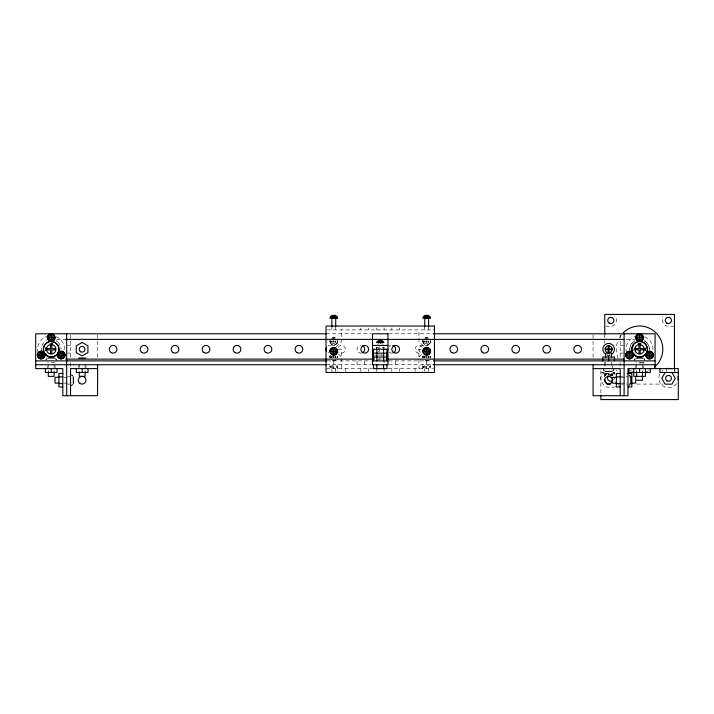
<?xml version="1.0" encoding="UTF-8"?>
<svg xmlns="http://www.w3.org/2000/svg" width="714" height="714" viewBox="0 0 714 714"><rect width="100%" height="100%" fill="white"/><g stroke="black" fill="none" stroke-linecap="round" stroke-linejoin="round"><path stroke-width="0.54" stroke-dasharray="3.57 2.68" d="M330.145 356.027L330.02 357A3.757 3.757 0 0 0 330.145 357.973M331.787 340.98L331.715 341.515A2.053 2.053 0 0 0 333.242 343.505L334.304 343.505A2.053 2.053 0 0 0 335.758 342.051L335.83 341.515A2.053 2.053 0 0 0 335.758 340.98M330.546 356.134L330.43 357A3.347 3.347 0 0 0 330.546 357.866M337.436 342.167L337.401 342.488A3.757 3.757 0 0 1 330.02 341.515L330.109 340.864M336.999 357.866L337.115 357A3.347 3.347 0 0 0 336.999 356.134M337.517 358L337.642 357L337.517 358A3.873 3.873 0 0 0 337.517 356M422.938 356L422.804 357L422.938 356A3.873 3.873 0 0 0 422.938 358M423.054 356.027L422.929 357A3.757 3.757 0 0 0 423.054 357.973M424.696 340.98L424.625 341.515A2.053 2.053 0 0 0 426.151 343.505L427.213 343.505A2.053 2.053 0 0 0 428.668 342.051L428.739 341.515A2.053 2.053 0 0 0 428.668 340.98M423.447 356.134L423.34 357A3.347 3.347 0 0 0 423.447 357.866M429.908 357.866L430.024 357A3.347 3.347 0 0 0 429.908 356.134M430.417 358L430.551 357L430.417 358A3.873 3.873 0 0 0 430.033 355.063M337.642 368.611L337.115 366.675L335.83 365.711L331.715 365.711L330.43 366.675L329.904 368.611L329.904 364.738M422.804 368.611L423.34 366.675L424.625 365.711L428.739 365.711L430.024 366.675L430.551 368.611L430.551 364.738M45.241 347.486C45.669 354.876 43.741 347.62 46.517 349.057M645.483 350.645L645.679 349.173M330.002 340.846L329.904 341.515L330.038 340.516A3.873 3.873 0 0 0 333.777 345.389A3.873 3.873 0 0 0 337.517 340.516M330.511 340.935L330.43 341.515A3.347 3.347 0 0 0 332.911 344.746L334.643 344.746A3.347 3.347 0 0 0 336.999 342.381L337.115 341.515A3.347 3.347 0 0 0 336.999 340.649M331.992 358.026A2.053 2.053 0 0 1 331.715 357L331.787 356.464A2.053 2.053 0 0 1 331.992 355.974M335.553 355.974A2.053 2.053 0 0 1 335.83 357L335.758 357.536A2.053 2.053 0 0 1 335.553 358.026M422.902 340.846L422.804 341.515L422.938 340.516A3.873 3.873 0 0 0 426.677 345.389A3.873 3.873 0 0 0 430.417 340.516M423.018 340.864L422.929 341.515A3.757 3.757 0 0 0 430.31 342.488L430.435 341.515A3.757 3.757 0 0 0 430.31 340.542M423.42 340.935L423.34 341.515A3.347 3.347 0 0 0 425.812 344.746L427.543 344.746A3.347 3.347 0 0 0 429.908 342.381L430.024 341.515A3.347 3.347 0 0 0 429.908 340.649M424.901 358.026A2.053 2.053 0 0 1 424.625 357L424.696 356.464A2.053 2.053 0 0 1 424.901 355.974M428.462 355.974A2.053 2.053 0 0 1 428.739 357L428.668 357.536A2.053 2.053 0 0 1 428.462 358.026M637.977 343.523L641.11 343.175M52.354 344.576L52.711 343.175L51.131 342.97L52.711 343.175M614.424 372.485L612.112 375.296L609.069 375.296L609.069 373.36M604.678 376.653L606.605 373.315M336.098 346.933L341.515 341.515L341.515 329.904M418.939 357L422.036 353.903M610.336 355.036L608.667 356L606.998 355.036M332.911 338.284L334.643 338.284M425.812 338.284L427.543 338.284M637.959 343.175L639.539 342.97M605.758 326.262L610.791 326.262A5.81 5.81 0 0 0 616.593 320.461L616.593 316.427M674.427 326.262L668.393 326.262A5.81 5.81 0 0 1 662.583 320.461L662.583 316.427M327.137 329.904L434.424 329.904M326.03 333.777L371.03 333.777M388.871 333.777L434.424 333.777M56.692 339.391L65.608 339.391M626.151 339.391L635.067 339.391M331.715 341.515L335.83 341.515M424.625 341.515L428.739 341.515M67.571 345.389L70.472 345.389M620.163 345.389L623.072 345.389M338.195 349.262L341.515 349.262L341.515 368.611M421.153 349.262L418.939 349.262L418.939 368.611M67.571 353.127L70.472 353.127M620.163 353.127L623.072 353.127M374.743 355.099L385.712 355.099M331.715 357L335.83 357M424.625 357L428.739 357M378.679 358.972L381.776 358.972M376.519 359.124L385.435 359.124M327.164 360.873L371.03 360.873M388.871 360.873L432.345 360.873M326.03 364.738L371.03 364.738M388.871 364.738L434.424 364.738M330.43 366.675L337.115 366.675M423.34 366.675L430.024 366.675M330.02 367.648L337.526 367.648M422.929 367.648L430.435 367.648M326.03 368.611L372.485 368.611M387.97 368.611L433.318 368.611M620.787 368.611L626.794 368.611M600.876 372.485L604.517 372.485M612.728 372.485L614.941 372.485M605.133 373.36L612.112 373.36L612.112 375.296M67.571 376.358L70.543 376.358M620.163 376.358L623.135 376.358M626.044 376.358L627.972 376.358M63.903 377.322L67.223 377.322M621.341 377.322L626.874 377.322M63.903 383.132L67.223 383.132M621.341 383.132L626.874 383.132M67.571 384.096L70.543 384.096M620.163 384.096L627.972 384.096M636.826 384.096L663.368 384.096M645.126 348.843L645.59 348.851M644.198 349.057L645.67 349.253M639.458 343.327L640.94 343.514M610.461 374.832L611.362 374.957A3.49 3.49 0 0 1 612.933 375.859A3.097 3.097 0 0 0 610.791 374.966M633.675 349.146L633.648 350.654M644.028 362.703L643.082 361.927L643.082 363.863M618.199 384.667L619.145 385.453M423.581 346.165L418.939 341.515L418.939 329.904M338.418 353.903L341.515 357M613.835 372.485L614.799 374.154M602.812 372.485L605.133 375.296L608.167 375.296L608.167 373.36M674.427 368.611L674.427 371.521M666.689 368.611L666.689 371.521M643.457 365.711L643.457 368.611M642.493 364.194L642.493 372.485M640.039 361.927L640.039 363.863M636.683 364.194L636.683 371.378M635.719 365.711L635.719 371.521M620.163 334.884L620.163 358.107M620.163 362.533L620.163 368.058M612.496 365.711L612.496 368.611M612.05 373.36L612.05 375.296M611.523 361.98L611.523 368.058M610.916 374.895L610.916 377.876M605.713 361.98L605.713 368.058M605.186 373.36L605.186 375.296M604.749 334.331L604.749 343.175M604.749 362.4L604.749 368.611M604.749 373.038L604.749 376.564M600.876 370.548L600.876 394.164M593.066 334.884L593.066 358.107M428.614 326.03L428.614 329.904M428.614 368.611L428.614 371.521M426.677 337.642L426.677 338.159M426.677 339.453L426.677 345.389M426.677 355.965L426.677 358.035M426.677 360.757L426.677 368.611M424.741 326.03L424.741 329.904M424.741 368.611L424.741 371.521M422.804 364.738L422.804 371.521M415.066 368.611L415.066 371.521M399.581 327.967L399.581 329.904M399.581 368.611L399.581 371.521M395.708 360.873L395.708 364.738M391.843 327.967L391.843 329.904M391.843 368.611L391.843 371.521M384.096 327.967L384.096 329.904M384.096 347.361L384.096 349.289M384.096 360.909L384.096 362.837M384.096 368.611L384.096 371.521M379.777 346.817L379.777 348.807M379.777 349.708L379.777 351.699M378.295 347.361L378.295 349.289M376.358 327.967L376.358 329.904M376.358 347.361L376.358 349.289M376.358 368.611L376.358 371.521M368.611 327.967L368.611 329.904M368.611 368.611L368.611 371.521M364.738 360.873L364.738 364.738M360.873 327.967L360.873 329.904M360.873 368.611L360.873 371.521M357 360.873L357 364.738M345.389 368.611L345.389 371.521M337.642 364.738L337.642 371.521M335.705 326.03L335.705 329.904M335.705 368.611L335.705 372.485M333.777 337.642L333.777 338.159M333.777 339.453L333.777 345.389M333.777 355.965L333.777 358.035M333.777 360.757L333.777 368.611M331.84 326.03L331.84 329.904M331.84 368.611L331.84 372.485M97.568 334.884L97.568 358.107M86.028 365.711L86.028 368.611M85.091 364.194L85.091 367.505M85.091 370.548L85.091 372.485M79.281 364.194L79.281 367.505M78.281 365.711L78.281 367.648M70.472 334.884L70.472 358.107M70.472 362.533L70.472 368.058M55.058 365.711L55.058 368.611M54.121 364.194L54.121 367.505M54.121 370.548L54.121 372.485M48.311 364.194L48.311 367.505M48.311 370.548L48.311 372.485M47.311 365.711L47.311 368.611M610.167 354.867A5.81 5.81 0 0 1 607.159 354.867M614.335 378.09A3.873 3.873 0 0 1 614.201 379.098M608.524 374.743A3.873 3.873 0 0 1 613.817 376.153M376.483 348.289A3.873 3.873 0 0 1 376.876 347.361M383.579 347.361A3.873 3.873 0 0 1 383.962 348.289M378.777 351.77A2.901 2.901 0 0 1 378.17 351.315M377.715 347.807A2.901 2.901 0 0 1 378.17 347.209M382.276 347.209A2.901 2.901 0 0 1 382.74 347.807M381.731 354.867A5.81 5.81 0 0 1 378.723 354.867M377.322 344.228A5.81 5.81 0 0 1 378.723 343.648M381.731 343.648A5.81 5.81 0 0 1 383.132 344.228M376.858 348.352A3.49 3.49 0 0 1 377.206 347.513M383.248 347.513A3.49 3.49 0 0 1 383.596 348.352M424.803 338.266A3.757 3.757 0 0 1 428.561 338.266M428.552 341.015A1.937 1.937 0 0 1 426.677 343.452A1.937 1.937 0 0 1 424.812 341.015M424.741 338.159A3.873 3.873 0 0 1 428.614 338.159M334.741 360.624A3.757 3.757 0 0 1 332.804 360.624M337.401 356.027A3.757 3.757 0 0 1 337.526 357M335.446 356.036A1.937 1.937 0 0 1 335.446 357.964M332.099 357.964A1.937 1.937 0 0 1 332.099 356.036M335.705 360.356A3.873 3.873 0 0 1 331.84 360.356M330.038 358A3.873 3.873 0 0 1 330.421 355.063M331.84 338.159A3.873 3.873 0 0 1 335.705 338.159M427.65 360.624A3.757 3.757 0 0 1 425.705 360.624M430.31 356.027A3.757 3.757 0 0 1 430.435 357M428.355 356.036A1.937 1.937 0 0 1 428.355 357.964M425 357.964A1.937 1.937 0 0 1 425 356.036M428.614 360.356A3.873 3.873 0 0 1 424.741 360.356M331.894 338.266A3.757 3.757 0 0 1 335.651 338.266M337.401 340.542A3.757 3.757 0 0 1 337.526 341.515M335.642 341.015A1.937 1.937 0 0 1 333.777 343.452A1.937 1.937 0 0 1 331.903 341.015M338.159 347.325A3.873 3.873 0 0 1 343.737 346.085A3.873 3.873 0 0 1 344.478 351.743A3.873 3.873 0 0 1 338.775 351.993M422.286 347.325A3.873 3.873 0 0 0 417.003 345.906A3.873 3.873 0 0 0 415.584 351.19A3.873 3.873 0 0 0 420.876 352.609A3.873 3.873 0 0 1 419.734 346.897A3.873 3.873 0 0 1 425.544 346.522M644.68 336.812A13.468 13.468 0 0 1 652.534 352.743M643.011 362.266A13.468 13.468 0 0 1 636.031 362.266M626.508 352.743A13.468 13.468 0 0 1 636.031 336.249M644.456 340.712A9.862 9.862 0 0 1 649.044 351.815M629.998 351.815A9.862 9.862 0 0 1 634.585 340.712M56.272 336.812A13.468 13.468 0 0 1 64.126 352.743M54.603 362.266A13.468 13.468 0 0 1 47.633 362.266M38.101 352.743A13.468 13.468 0 0 1 47.633 336.249M41.59 351.815A9.862 9.862 0 0 1 46.187 340.712M56.049 340.712A9.862 9.862 0 0 1 57.459 341.703M58.093 342.283A9.862 9.862 0 0 1 60.976 349.262M45.58 350.761A5.81 5.81 0 0 1 45.58 347.754M49.685 343.648A5.81 5.81 0 0 1 52.684 343.648M646.429 342.417A9.675 9.675 0 0 1 648.937 351.761M629.909 349.262A9.675 9.675 0 0 1 634.746 340.873M644.43 340.873A9.675 9.675 0 0 1 645.813 341.845M613.692 373.029A5.81 5.81 0 0 1 614.897 373.949M648.482 370.718A23.223 23.223 0 0 1 645.599 371.691M632.613 371.414A23.223 23.223 0 0 1 629.766 370.307M618.128 358.142A23.223 23.223 0 0 1 618.538 339.436M619.475 337.642A23.223 23.223 0 0 1 623.161 332.831M615.298 386.47A9.675 9.675 0 0 1 603.053 371.869M616.012 370.164A9.675 9.675 0 0 1 617.307 371.253M676.461 383.641A9.675 9.675 0 0 1 663.333 386.256A9.675 9.675 0 0 1 660.147 373.252M661.682 371.253A9.675 9.675 0 0 1 662.976 370.164M674.078 370.164A9.675 9.675 0 0 1 675.373 371.253M645.197 347.754A5.81 5.81 0 0 1 645.197 350.761M638.084 343.648A5.81 5.81 0 0 1 641.092 343.648M391.843 353.127A3.873 3.873 0 0 1 389.103 351.993M389.103 346.522A3.873 3.873 0 0 1 390.835 345.522M328.904 352.993A3.873 3.873 0 0 1 327.967 352.609M327.967 345.906A3.873 3.873 0 0 1 332.644 346.522M361.873 352.993A3.873 3.873 0 0 1 357.036 349.762A3.873 3.873 0 0 1 360.873 345.389M610.461 375.421A2.901 2.901 0 0 1 611.916 375.814M605.436 375.421A5.81 5.81 0 0 1 607.56 373.297M613.362 373.297A5.81 5.81 0 0 1 614.567 374.216M330.038 356L329.904 357L330.038 356M337.543 342.184L337.642 341.515L337.543 342.184M430.453 342.184L430.551 341.515L430.453 342.184"/><path stroke-width="1.07" d="M58.503 352.323A3.873 3.873 0 0 1 61.243 351.19L62.243 351.324A3.873 3.873 0 0 1 61.243 358.937L60.244 358.803A3.873 3.873 0 0 1 57.37 355.063L57.504 354.064M646.911 352.323A3.873 3.873 0 0 1 649.651 351.19L650.65 351.324A3.873 3.873 0 0 1 649.651 358.937L648.642 358.803A3.873 3.873 0 0 1 645.777 355.063L645.911 354.064M331.715 351.261L331.787 350.726A2.053 2.053 0 0 1 333.242 349.271L334.304 349.271A2.053 2.053 0 0 1 335.83 351.261L335.758 351.788A2.053 2.053 0 0 1 334.304 353.243L333.242 353.243A2.053 2.053 0 0 1 331.715 351.261L335.83 351.261M424.625 351.261L424.696 350.726A2.053 2.053 0 0 1 426.151 349.271L427.213 349.271A2.053 2.053 0 0 1 428.739 351.261L428.668 351.788A2.053 2.053 0 0 1 427.213 353.243L426.151 353.243A2.053 2.053 0 0 1 424.625 351.261L428.739 351.261M665.153 372.485L661.789 378.322L665.153 384.168L671.901 384.168L675.274 378.322L671.901 372.485M45.991 359.785L46.776 358.839M613.058 370.646L613.844 369.7M634.362 359.785L635.148 358.839M71.623 385.453L72.578 384.667M629.061 385.453L630.007 384.667M331.715 315.383L335.83 315.383M424.625 315.383L428.739 315.383M330.43 316.356L337.115 316.356M423.34 316.356L430.024 316.356M330.02 317.319L337.526 317.319M422.929 317.319L430.435 317.319M329.904 318.292L337.642 318.292M422.804 318.292L430.551 318.292M326.432 333.777L35.7 333.777L35.7 368.611L62.796 368.611L62.796 395.708L97.568 395.708L97.639 364.738M433.46 333.777L655.077 333.777L655.077 368.611M47.311 337.642L55.058 337.642M635.719 337.642L643.457 337.642M65.608 339.391L623.92 339.391M378.17 340.578L382.285 340.578M376.885 341.551L383.57 341.551M376.474 342.515L383.98 342.515M372.485 345.424L387.97 345.424M46.553 348.646L50.578 348.646L50.578 344.63M55.817 348.646L51.792 348.646L51.792 344.63M634.96 348.646L638.976 348.646L638.976 344.63M644.215 348.646L640.199 348.646L640.199 344.63M605.231 348.807L608.212 348.807L608.212 345.826M612.094 348.807L609.113 348.807L609.113 345.826M372.485 349.289L387.97 349.289M605.231 349.708L608.212 349.708L608.212 352.689M612.094 349.708L609.113 349.708L609.113 352.689M46.553 349.869L50.578 349.869L50.578 353.885M55.817 349.869L51.792 349.869L51.792 353.885M634.96 349.869L638.976 349.869L638.976 353.885M644.215 349.869L640.199 349.869L640.199 353.885M373.484 353.162L386.97 353.162M37.253 355.063L45 355.063L44.866 354.064M57.37 355.063L65.117 355.063M625.66 355.063L633.407 355.063L633.273 354.064M645.777 355.063L653.515 355.063M373.484 357.036L386.97 357.036M47.731 358.053L54.71 358.053M78.701 358.053L85.68 358.053M636.103 358.053L643.082 358.053M65.608 359.124L374.297 359.124M386.551 359.124L623.92 359.124M35.7 360.873L326.548 360.873M372.485 360.909L387.97 360.909M433.46 360.873L655.077 360.873M35.7 364.738L326.548 364.738M433.46 364.738L655.077 364.738M97.639 368.611L70.543 368.611L70.543 395.708M593.138 368.611L620.234 368.611L620.234 395.708M605.133 371.432L612.112 371.432M678.3 372.485L659.914 372.485L659.914 368.611M62.796 373.484L58.923 373.484L58.923 386.97L62.796 386.97M620.234 373.484L616.361 373.484L616.361 386.97L620.234 386.97M627.972 373.484L631.845 373.484L631.845 386.97L627.972 386.97M58.923 376.858L62.796 376.858M616.361 376.858L620.234 376.858M629.909 376.858L631.845 376.858M59.476 377.322L55.058 377.322L55.058 383.132L59.476 383.132M616.914 377.322L612.496 377.322L612.496 383.132L616.914 383.132M636.683 380.223L642.493 380.223L642.493 371.932M631.292 383.132L635.719 383.132L635.719 377.322M58.923 383.596L62.796 383.596M616.361 383.596L620.234 383.596M629.909 383.596L631.845 383.596M610.461 384.168L607.087 384.168L604.196 379.161M639.592 335.589L640.119 335.66A2.053 2.053 0 0 1 641.574 337.115L641.574 338.177A2.053 2.053 0 0 1 639.592 339.703L639.057 339.632A2.053 2.053 0 0 1 637.602 338.177L637.602 337.115A2.053 2.053 0 0 1 639.592 335.589L639.592 339.703M649.651 353.011L650.177 353.082A2.053 2.053 0 0 1 651.632 354.537L651.632 355.599A2.053 2.053 0 0 1 649.651 357.125L649.115 357.054A2.053 2.053 0 0 1 647.66 355.599L647.66 354.537A2.053 2.053 0 0 1 649.651 353.011L649.651 357.125M629.534 353.011L630.06 353.082A2.053 2.053 0 0 1 631.515 354.537L631.515 355.599A2.053 2.053 0 0 1 629.534 357.125L628.998 357.054A2.053 2.053 0 0 1 627.544 355.599L627.544 354.537A2.053 2.053 0 0 1 629.534 353.011L629.534 357.125M51.185 335.589L51.72 335.66A2.053 2.053 0 0 1 53.166 337.115L53.166 338.177A2.053 2.053 0 0 1 51.185 339.703L50.649 339.632A2.053 2.053 0 0 1 49.195 338.177L49.195 337.115A2.053 2.053 0 0 1 51.185 335.589L51.185 339.703M61.243 353.011L61.77 353.082A2.053 2.053 0 0 1 63.225 354.537L63.225 355.599A2.053 2.053 0 0 1 61.243 357.125L60.708 357.054A2.053 2.053 0 0 1 59.253 355.599L59.253 354.537A2.053 2.053 0 0 1 61.243 353.011L61.243 357.125M41.126 353.011L41.662 353.082A2.053 2.053 0 0 1 43.117 354.537L43.117 355.599A2.053 2.053 0 0 1 41.126 357.125L40.591 357.054A2.053 2.053 0 0 1 39.145 355.599L39.145 354.537A2.053 2.053 0 0 1 41.126 353.011L41.126 357.125M634.8 354.233L632.881 353.127A3.873 3.873 0 0 0 630.533 351.324L629.534 351.19A3.873 3.873 0 0 0 628.534 358.803L629.534 358.937A3.873 3.873 0 0 0 633.407 355.063M46.392 354.233L44.482 353.127A3.873 3.873 0 0 0 42.126 351.324L41.126 351.19A3.873 3.873 0 0 0 40.127 358.803L41.126 358.937A3.873 3.873 0 0 0 45 355.063M629.061 375.002L630.007 375.787M71.623 375.002L72.578 375.787M644.028 358.839L644.813 359.785M603.392 369.7L604.178 370.646M55.656 358.839L56.442 359.785M674.427 368.968L674.427 314.419L604.749 314.419L604.749 334.331M650.231 368.611L650.231 372.485L628.945 372.485L628.945 368.611M645.429 368.611L645.429 376.358L633.746 376.358L633.746 368.611M639.592 368.611L639.592 372.485M636.683 371.932L636.683 376.358M632.881 345.389L632.881 347.602M630.792 376.733L630.792 383.713M624.107 333.777L624.107 395.708M614.459 360.873L614.459 357L602.777 357L602.777 360.873M611.523 357.553L611.523 353.127L605.713 353.127L605.713 357.553M608.623 357L608.623 360.873M600.876 395.154L600.876 399.581L678.3 399.581L678.3 368.611L627.972 368.611L627.972 395.708L593.066 395.708L593.138 364.738M428.614 318.292L428.614 326.735M426.677 315.383L426.677 318.292M426.677 347.388L426.677 355.135M424.741 318.292L424.741 326.735M386.97 349.289L386.97 360.909M386.97 364.774L386.97 368.647L373.484 368.647L373.484 364.774M386.809 355.099L386.809 358.972M383.596 349.289L383.596 360.909M383.596 364.774L383.596 368.647M380.223 340.578L380.223 343.488M376.858 349.289L376.858 360.909M376.858 364.774L376.858 368.647M373.645 355.099L373.645 358.972M373.484 349.289L373.484 360.909M335.705 318.292L335.705 326.735M333.777 315.383L333.777 318.292M333.777 347.388L333.777 355.135M331.84 318.292L331.84 326.735M88.027 368.611L88.027 372.485L76.344 372.485L76.344 368.611M85.091 371.932L85.091 376.358L79.281 376.358L79.281 371.932M82.19 368.611L82.19 372.485M73.355 376.733L73.355 383.713M66.67 333.777L66.67 395.708M57.058 368.611L57.058 372.485L45.375 372.485L45.375 368.611M54.121 371.932L54.121 376.358L48.311 376.358L48.311 371.932M51.221 368.611L51.221 372.485M639.592 341.515A7.738 7.738 0 0 1 646.607 352.529A7.738 7.738 0 0 1 633.657 354.233A7.738 7.738 0 0 1 637.584 341.783M605.758 354.287A5.81 5.81 0 0 1 604.214 345.522A5.81 5.81 0 0 1 613.112 345.522A5.81 5.81 0 0 1 611.568 354.287M362.81 352.609A3.873 3.873 0 0 0 368.611 349.262A3.873 3.873 0 0 0 362.81 345.906A3.873 3.873 0 0 0 362.81 352.609A3.873 3.873 0 0 0 362.81 345.906M623.161 332.831A23.223 23.223 0 0 1 656.71 333.563A23.223 23.223 0 0 1 654.524 367.05M678.059 376.412A9.675 9.675 0 0 1 678.059 379.777M666.028 368.745A9.675 9.675 0 0 1 671.035 368.745M640.592 341.381A3.873 3.873 0 0 0 640.592 333.902L639.592 333.777A3.873 3.873 0 0 0 637.656 340.997M51.185 341.515A7.738 7.738 0 0 1 58.2 352.529A7.738 7.738 0 0 1 45.25 354.233A7.738 7.738 0 0 1 49.177 341.783M52.184 341.381A3.873 3.873 0 0 0 52.184 333.902L51.185 333.777A3.873 3.873 0 0 0 49.248 340.997M326.548 351.19A3.873 3.873 0 0 1 326.548 347.325M392.843 345.522A3.873 3.873 0 0 1 392.843 352.993M612.978 379.777A2.901 2.901 0 0 1 608.408 380.375A2.901 2.901 0 0 1 609.015 375.814M330.038 350.262L329.904 351.261A3.873 3.873 0 0 0 337.517 352.261L337.642 351.261A3.873 3.873 0 0 0 330.038 350.262M330.145 350.288L330.02 351.261A3.757 3.757 0 0 0 337.401 352.234L337.526 351.261A3.757 3.757 0 0 0 330.145 350.288M330.546 350.396L330.43 351.261A3.347 3.347 0 0 0 332.911 354.492L334.643 354.492A3.347 3.347 0 0 0 336.999 352.127L337.115 351.261A3.347 3.347 0 0 0 334.643 348.03L332.911 348.03A3.347 3.347 0 0 0 330.546 350.396M422.938 350.262L422.804 351.261A3.873 3.873 0 0 0 430.417 352.261L430.551 351.261A3.873 3.873 0 0 0 422.938 350.262M423.054 350.288L422.929 351.261A3.757 3.757 0 0 0 430.31 352.234L430.435 351.261A3.757 3.757 0 0 0 423.054 350.288M423.447 350.396L423.34 351.261A3.347 3.347 0 0 0 425.812 354.492L427.543 354.492A3.347 3.347 0 0 0 429.908 352.127L430.024 351.261A3.347 3.347 0 0 0 427.543 348.03L425.812 348.03A3.347 3.347 0 0 0 423.447 350.396M46.633 348.039L46.633 350.476A4.712 4.712 0 0 0 49.962 353.805L52.408 353.805A4.712 4.712 0 0 0 55.737 350.476L55.737 348.039A4.712 4.712 0 0 0 52.408 344.71L49.962 344.71A4.712 4.712 0 0 0 46.633 348.039M605.293 348.352L605.293 350.163A3.49 3.49 0 0 0 607.757 352.627L609.569 352.627A3.49 3.49 0 0 0 612.032 350.163L612.032 348.352A3.49 3.49 0 0 0 609.569 345.888L607.757 345.888A3.49 3.49 0 0 0 605.293 348.352M635.041 348.039L635.041 350.476A4.712 4.712 0 0 0 638.37 353.805L640.806 353.805A4.712 4.712 0 0 0 644.135 350.476L644.135 348.039A4.712 4.712 0 0 0 640.806 344.71L638.37 344.71A4.712 4.712 0 0 0 635.041 348.039M37.896 354.198L37.896 355.929A3.347 3.347 0 0 0 40.261 358.294L41.126 358.41A3.347 3.347 0 0 0 44.357 355.929L44.357 354.198A3.347 3.347 0 0 0 41.992 351.832L41.126 351.725A3.347 3.347 0 0 0 37.896 354.198M47.954 336.776L47.954 338.507A3.347 3.347 0 0 0 50.319 340.873L51.185 340.989A3.347 3.347 0 0 0 54.416 338.507L54.416 336.776A3.347 3.347 0 0 0 52.051 334.411L51.185 334.304A3.347 3.347 0 0 0 47.954 336.776M58.012 354.198L58.012 355.929A3.347 3.347 0 0 0 60.378 358.294L61.243 358.41A3.347 3.347 0 0 0 64.474 355.929L64.474 354.198A3.347 3.347 0 0 0 62.109 351.832L61.243 351.725A3.347 3.347 0 0 0 58.012 354.198M626.303 354.198L626.303 355.929A3.347 3.347 0 0 0 628.668 358.294L629.534 358.41A3.347 3.347 0 0 0 632.765 355.929L632.765 354.198A3.347 3.347 0 0 0 630.4 351.832L629.534 351.725A3.347 3.347 0 0 0 626.303 354.198M636.361 336.776L636.361 338.507A3.347 3.347 0 0 0 638.727 340.873L639.592 340.989A3.347 3.347 0 0 0 642.814 338.507L642.814 336.776A3.347 3.347 0 0 0 640.458 334.411L639.592 334.304A3.347 3.347 0 0 0 636.361 336.776M646.42 354.198L646.42 355.929A3.347 3.347 0 0 0 648.785 358.294L649.651 358.41A3.347 3.347 0 0 0 652.873 355.929L652.873 354.198A3.347 3.347 0 0 0 650.508 351.832L649.651 351.725A3.347 3.347 0 0 0 646.42 354.198M82.083 342.479L76.246 345.853L76.246 352.6L82.083 355.974L87.929 352.6L87.929 345.853L82.083 342.479M434.424 326.03L326.03 326.03L326.03 372.485L434.424 372.485L434.424 326.03M387.97 333.804L372.485 333.804L372.485 364.774L387.97 364.774L387.97 333.804M640.565 334.018L639.592 333.893A3.757 3.757 0 0 0 638.619 341.274L639.592 341.399A3.757 3.757 0 0 0 640.565 334.018M650.615 351.44L649.651 351.306A3.757 3.757 0 0 0 648.678 358.696L649.651 358.821A3.757 3.757 0 0 0 650.615 351.44M630.507 351.44L629.534 351.306A3.757 3.757 0 0 0 628.561 358.696L629.534 358.821A3.757 3.757 0 0 0 630.507 351.44M52.158 334.018L51.185 333.893A3.757 3.757 0 0 0 50.212 341.274L51.185 341.399A3.757 3.757 0 0 0 52.158 334.018M62.216 351.44L61.243 351.306A3.757 3.757 0 0 0 60.271 358.696L61.243 358.821A3.757 3.757 0 0 0 62.216 351.44M42.099 351.44L41.126 351.306A3.757 3.757 0 0 0 40.154 358.696L41.126 358.821A3.757 3.757 0 0 0 42.099 351.44M606.614 383.579A3.873 3.873 0 0 0 612.425 380.223A3.873 3.873 0 0 0 606.614 376.876A3.873 3.873 0 0 0 606.614 383.579M635.665 356.045A7.836 7.836 0 0 0 647.428 349.262A7.836 7.836 0 0 0 635.665 342.47A7.836 7.836 0 0 0 635.665 356.045M393.771 352.609A3.873 3.873 0 0 0 399.581 349.262A3.873 3.873 0 0 0 393.771 345.906A3.873 3.873 0 0 0 393.771 352.609M80.146 383.579A3.873 3.873 0 0 0 85.957 380.223A3.873 3.873 0 0 0 80.146 376.876A3.873 3.873 0 0 0 80.146 383.579M80.637 351.743A2.901 2.901 0 0 0 84.984 349.226A2.901 2.901 0 0 0 80.637 346.709A2.901 2.901 0 0 0 80.637 351.743M609.238 323.139A3.097 3.097 0 0 0 613.888 320.461A3.097 3.097 0 0 0 609.238 317.775A3.097 3.097 0 0 0 609.238 323.139M666.84 323.139A3.097 3.097 0 0 0 671.49 320.461A3.097 3.097 0 0 0 666.84 317.775A3.097 3.097 0 0 0 666.84 323.139M47.267 356.045A7.836 7.836 0 0 0 59.021 349.262A7.836 7.836 0 0 0 47.267 342.47A7.836 7.836 0 0 0 47.267 356.045M142.157 352.609A3.873 3.873 0 0 0 147.959 349.262A3.873 3.873 0 0 0 142.157 345.906A3.873 3.873 0 0 0 142.157 352.609M111.188 352.609A3.873 3.873 0 0 0 116.989 349.262A3.873 3.873 0 0 0 111.188 345.906A3.873 3.873 0 0 0 111.188 352.609M173.127 352.609A3.873 3.873 0 0 0 178.928 349.262A3.873 3.873 0 0 0 173.127 345.906A3.873 3.873 0 0 0 173.127 352.609M204.088 352.609A3.873 3.873 0 0 0 209.898 349.262A3.873 3.873 0 0 0 204.088 345.906A3.873 3.873 0 0 0 204.088 352.609M235.058 352.609A3.873 3.873 0 0 0 240.868 349.262A3.873 3.873 0 0 0 235.058 345.906A3.873 3.873 0 0 0 235.058 352.609M266.027 352.609A3.873 3.873 0 0 0 271.838 349.262A3.873 3.873 0 0 0 266.027 345.906A3.873 3.873 0 0 0 266.027 352.609M296.997 352.609A3.873 3.873 0 0 0 302.807 349.262A3.873 3.873 0 0 0 296.997 345.906A3.873 3.873 0 0 0 296.997 352.609M451.846 352.609A3.873 3.873 0 0 0 457.647 349.262A3.873 3.873 0 0 0 451.846 345.906A3.873 3.873 0 0 0 451.846 352.609M482.012 351.993A3.873 3.873 0 0 0 488.483 350.262A3.873 3.873 0 0 0 483.744 345.522A3.873 3.873 0 0 0 482.012 351.993M513.777 352.609A3.873 3.873 0 0 0 519.587 349.262A3.873 3.873 0 0 0 513.777 345.906A3.873 3.873 0 0 0 513.777 352.609M544.746 352.609A3.873 3.873 0 0 0 550.556 349.262A3.873 3.873 0 0 0 544.746 345.906A3.873 3.873 0 0 0 544.746 352.609M575.716 352.609A3.873 3.873 0 0 0 581.526 349.262A3.873 3.873 0 0 0 575.716 345.906A3.873 3.873 0 0 0 575.716 352.609M667.081 380.839A2.901 2.901 0 0 0 671.437 378.322A2.901 2.901 0 0 0 667.081 375.814A2.901 2.901 0 0 0 667.081 380.839"/></g></svg>
